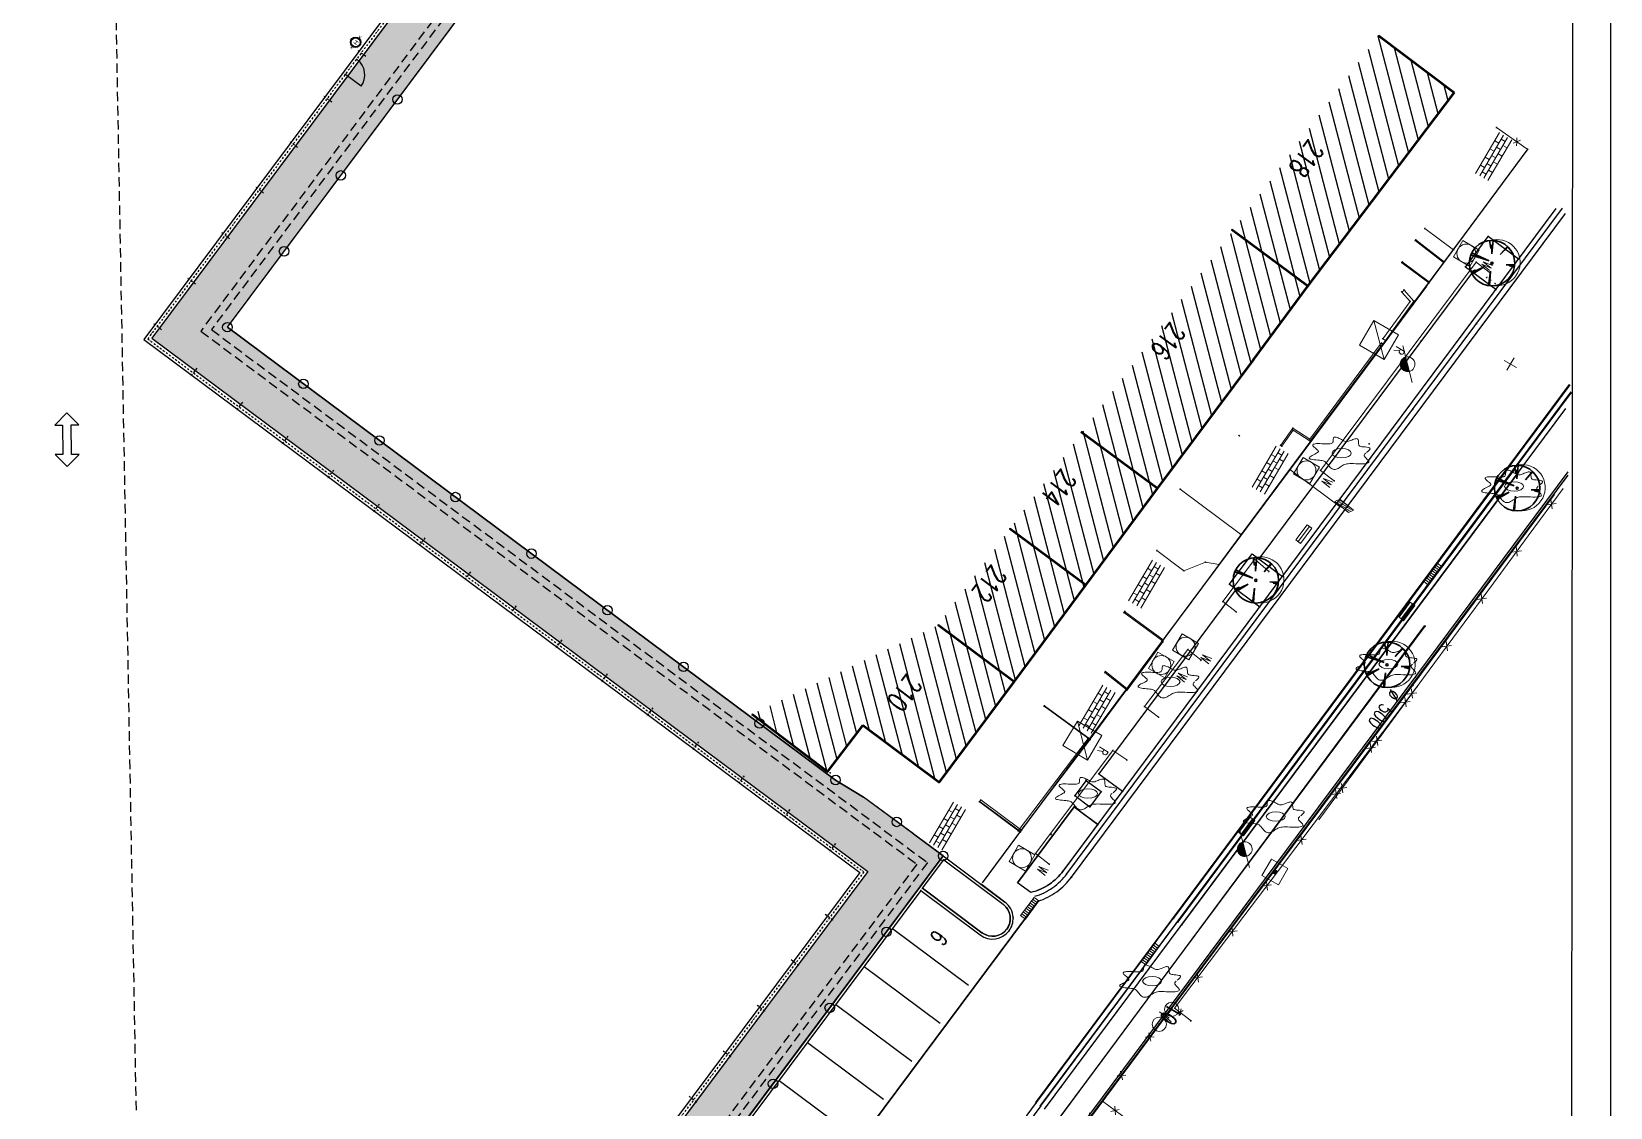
# Model space of a CAD drawing. Header units: millimetres. Extents: x 3476 to 38328, y 1439 to 26921.
# Drawn here: x 30000 to 38328, y 14143 to 19821 of the extents above; entities that cross this region are included whole.
import ezdxf

# ---------------------------------------------------------------- set-up
doc = ezdxf.new("R2010")
doc.units = ezdxf.units.MM
doc.header["$LTSCALE"] = 100
doc.header["$MEASUREMENT"] = 0
doc.linetypes.add('DASHDOT', pattern=[1, 0.5, -0.25, 0, -0.25])
doc.linetypes.add('DASHED', pattern=[0.75, 0.5, -0.25])
doc.layers.get('0').update_dxf_attribs({"linetype": 'CONTINUOUS'})
for name, color, linetype in [('--W-AFSLUITING', 5, 'CONTINUOUS'), ('--W-FIGUUR-25', 5, 'CONTINUOUS'), ('--W-GELUIDSCHERM', 7, 'CONTINUOUS'), ('--W-GELUIDSCHERM-AS', 7, 'DASHDOT'), ('--W-GELUIDSSCHERM-KOLOM', 7, 'DASHDOT'), ('--W-GROEN-Z', 1, 'CONTINUOUS'), ('--W-GROEN-ZA', 1, 'CONTINUOUS'), ('--W-HAAG-Z', 5, 'DASHED'), ('--W-HYDRANT', 4, 'CONTINUOUS'), ('--W-MARKERING', 1, 'DASHED'), ('--W-OT-SLOK', 7, 'CONTINUOUS'), ('--W-OT-WEG1', 7, 'CONTINUOUS'), ('--W-OT-WEG2', 7, 'CONTINUOUS'), ('--W-OT-WEG3', 7, 'CONTINUOUS'), ('--W-PARKEERVAK', 2, 'CONTINUOUS'), ('A-AFSLUITING', 9, 'CONTINUOUS'), ('BT-AFSL', 7, 'CONTINUOUS'), ('BT-BEPL', 7, 'CONTINUOUS'), ('BT-GEBO1', 7, 'CONTINUOUS'), ('BT-GEBO2', 7, 'CONTINUOUS'), ('BT-KAPA', 7, 'CONTINUOUS'), ('BT-TOME', 7, 'CONTINUOUS'), ('BT-TRAN', 7, 'CONTINUOUS'), ('BT-WEG1', 7, 'CONTINUOUS'), ('BT-WEG2', 7, 'CONTINUOUS'), ('G-PARKEERVAK-GEMEENTE', 1, 'CONTINUOUS')]:
    doc.layers.add(name, color=color, linetype=linetype)
doc.styles.add('ROMANS', font='romans', dxfattribs={"width": 0.7})
doc.styles.get("Standard").update_dxf_attribs({"font": 'romans.shx', "width": 0.7, "height": 62.5})

# ---------------------------------------------------------------- blocks, each defined once
blk = doc.blocks.new('INVISIBLE')
at = {"color": 0, "lineweight": 9}
for p, q in [((-0.0375, 0), (0.0375, 0)), ((0, -0.0375), (0, 0.0375))]:
    blk.add_line(p, q, dxfattribs=at)
at = {"flags": 1}
for tag, p in [('POINTNUMBER', (0, 0)), ('COMMENT', (0, -1.25))]:
    blk.add_attdef(tag, p, '', height=1, dxfattribs=at)
blk = doc.blocks.new('BEPLANTINGEN_LOOFBOOM')
at = {"color": 0, "lineweight": 20}
for p, q in [((-0.02, 1.62), (0.035, 1.68)), ((0.035, 1.68), (0.09, 1.72)), ((0.09, 1.72), (0.145, 1.74)), ((0.145, 1.74), (0.2, 1.74)), ((0.2, 1.74), (0.255, 1.72)), ((0.255, 1.72), (0.315, 1.68)), ((0.315, 1.68), (0.37, 1.62)), ((-1.255, 0.96), (-1.225, 1.015)), ((-1.255, 0.895), (-1.255, 0.96)), ((-1.245, 0.815), (-1.255, 0.895)), ((-1.225, 1.015), (-1.16, 1.055)), ((-1.16, 1.055), (-1.075, 1.075)), ((-1.075, 1.075), (-0.975, 1.085)), ((-0.975, 1.085), (-0.865, 1.09)), ((-0.865, 1.09), (-0.75, 1.09)), ((-0.65, 1.09), (-0.565, 1.095)), ((-0.565, 1.095), (-0.495, 1.105)), ((-0.495, 1.105), (-0.43, 1.13)), ((-0.43, 1.13), (-0.375, 1.16)), ((-0.375, 1.16), (-0.33, 1.2)), ((-0.33, 1.2), (-0.28, 1.255)), ((-0.28, 1.255), (-0.23, 1.32)), ((-0.23, 1.32), (-0.18, 1.395)), ((-0.18, 1.395), (-0.125, 1.475)), ((-0.125, 1.475), (-0.075, 1.55)), ((-0.075, 1.55), (-0.02, 1.62)), ((0.37, 1.62), (0.43, 1.535)), ((0.43, 1.535), (0.49, 1.435)), ((0.49, 1.435), (0.545, 1.33)), ((0.545, 1.33), (0.6, 1.22)), ((0.6, 1.22), (0.655, 1.11)), ((0.655, 1.11), (0.705, 1.015)), ((0.705, 1.015), (0.755, 0.935)), ((0.755, 0.935), (0.8, 0.87)), ((0.8, 0.87), (0.845, 0.82)), ((-1.73, -0.015), (-1.685, 0.025)), ((-1.685, 0.025), (-1.625, 0.07)), ((-1.625, 0.07), (-1.555, 0.115)), ((-1.555, 0.115), (-1.475, 0.165)), ((-1.475, 0.165), (-1.4, 0.215)), ((-1.4, 0.215), (-1.325, 0.26)), ((-1.325, 0.26), (-1.26, 0.305)), ((-1.26, 0.305), (-1.21, 0.345)), ((-1.215, 0.735), (-1.245, 0.815)), ((-1.19, 0.655), (-1.215, 0.735)), ((-1.21, 0.345), (-1.175, 0.385)), ((-1.16, 0.585), (-1.19, 0.655)), ((-1.175, 0.385), (-1.15, 0.425)), ((-1.145, 0.525), (-1.16, 0.585)), ((-1.15, 0.425), (-1.145, 0.47)), ((-1.145, 0.47), (-1.145, 0.525)), ((0.845, 0.82), (0.9, 0.78)), ((0.9, 0.78), (0.96, 0.75)), ((0.96, 0.75), (1.035, 0.73)), ((1.035, 0.73), (1.12, 0.715)), ((1.12, 0.715), (1.215, 0.705)), ((1.215, 0.705), (1.31, 0.69)), ((1.31, 0.69), (1.41, 0.68)), ((1.41, 0.68), (1.5, 0.665)), ((1.495, 0.075), (1.42, -0.015)), ((1.565, 0.165), (1.495, 0.075)), ((1.5, 0.665), (1.575, 0.645)), ((1.625, 0.255), (1.565, 0.165)), ((1.575, 0.645), (1.635, 0.615)), ((1.675, 0.34), (1.625, 0.255)), ((1.635, 0.615), (1.68, 0.58)), ((1.705, 0.415), (1.675, 0.34)), ((1.68, 0.58), (1.705, 0.535)), ((1.705, 0.535), (1.715, 0.48)), ((1.715, 0.48), (1.705, 0.415)), ((-1.765, -0.085), (-1.755, -0.055)), ((-1.755, -0.12), (-1.765, -0.085)), ((-1.755, -0.055), (-1.73, -0.015)), ((-1.73, -0.15), (-1.755, -0.12)), ((-1.69, -0.175), (-1.73, -0.15)), ((-1.635, -0.205), (-1.69, -0.175)), ((-1.57, -0.23), (-1.635, -0.205)), ((-1.495, -0.255), (-1.57, -0.23)), ((-1.425, -0.28), (-1.495, -0.255)), ((-1.355, -0.31), (-1.425, -0.28)), ((-1.295, -0.335), (-1.355, -0.31)), ((-1.25, -0.365), (-1.295, -0.335)), ((-1.295, -0.84), (-1.265, -0.75)), ((-1.265, -0.75), (-1.24, -0.665)), ((-1.22, -0.395), (-1.25, -0.365)), ((-1.24, -0.665), (-1.215, -0.59)), ((-1.205, -0.43), (-1.22, -0.395)), ((-1.215, -0.59), (-1.205, -0.525)), ((-1.2, -0.475), (-1.205, -0.43)), ((-1.205, -0.525), (-1.2, -0.475)), ((1.205, -0.365), (1.2, -0.42)), ((1.2, -0.42), (1.205, -0.48)), ((1.22, -0.31), (1.205, -0.365)), ((1.205, -0.48), (1.225, -0.55)), ((1.25, -0.25), (1.22, -0.31)), ((1.225, -0.55), (1.25, -0.625)), ((1.295, -0.185), (1.25, -0.25)), ((1.25, -0.625), (1.28, -0.71)), ((1.28, -0.71), (1.31, -0.8)), ((1.355, -0.105), (1.295, -0.185)), ((1.31, -0.8), (1.34, -0.89)), ((1.42, -0.015), (1.355, -0.105)), ((-1.35, -1.075), (-1.34, -1.005)), ((-1.35, -1.135), (-1.35, -1.075)), ((-1.34, -1.175), (-1.35, -1.135)), ((-1.34, -1.005), (-1.32, -0.925)), ((-1.315, -1.2), (-1.34, -1.175)), ((-1.32, -0.925), (-1.295, -0.84)), ((-1.285, -1.215), (-1.315, -1.2)), ((-1.24, -1.215), (-1.285, -1.215)), ((-1.185, -1.2), (-1.24, -1.215)), ((-1.125, -1.17), (-1.185, -1.2)), ((-1.055, -1.135), (-1.125, -1.17)), ((-0.985, -1.095), (-1.055, -1.135)), ((-0.915, -1.055), (-0.985, -1.095)), ((-0.845, -1.02), (-0.915, -1.055)), ((-0.78, -1), (-0.845, -1.02)), ((-0.72, -0.985), (-0.78, -1)), ((-0.67, -0.99), (-0.72, -0.985)), ((-0.625, -1.01), (-0.67, -0.99)), ((-0.58, -1.04), (-0.625, -1.01)), ((-0.54, -1.09), (-0.58, -1.04)), ((-0.5, -1.155), (-0.54, -1.09)), ((-0.455, -1.235), (-0.5, -1.155)), ((-0.41, -1.325), (-0.455, -1.235)), ((-0.365, -1.42), (-0.41, -1.325)), ((-0.315, -1.515), (-0.365, -1.42)), ((-0.27, -1.6), (-0.315, -1.515)), ((-0.22, -1.675), (-0.27, -1.6)), ((0.12, -1.65), (0.075, -1.71)), ((0.17, -1.575), (0.12, -1.65)), ((0.215, -1.495), (0.17, -1.575)), ((0.26, -1.41), (0.215, -1.495)), ((0.305, -1.335), (0.26, -1.41)), ((0.345, -1.265), (0.305, -1.335)), ((0.385, -1.21), (0.345, -1.265)), ((0.425, -1.175), (0.385, -1.21)), ((0.465, -1.15), (0.425, -1.175)), ((0.51, -1.135), (0.465, -1.15)), ((0.565, -1.135), (0.51, -1.135)), ((0.635, -1.145), (0.565, -1.135)), ((0.71, -1.16), (0.635, -1.145)), ((0.8, -1.18), (0.71, -1.16)), ((0.895, -1.2), (0.8, -1.18)), ((0.99, -1.225), (0.895, -1.2)), ((1.08, -1.24), (0.99, -1.225)), ((1.16, -1.245), (1.08, -1.24)), ((1.23, -1.245), (1.16, -1.245)), ((1.285, -1.23), (1.23, -1.245)), ((1.33, -1.205), (1.285, -1.23)), ((1.36, -1.165), (1.33, -1.205)), ((1.34, -0.89), (1.36, -0.975)), ((1.36, -0.975), (1.375, -1.05)), ((1.375, -1.115), (1.36, -1.165)), ((1.375, -1.05), (1.375, -1.115)), ((-0.17, -1.725), (-0.22, -1.675)), ((-0.12, -1.76), (-0.17, -1.725)), ((-0.075, -1.78), (-0.12, -1.76)), ((-0.025, -1.775), (-0.075, -1.78)), ((0.025, -1.75), (-0.025, -1.775)), ((0.075, -1.71), (0.025, -1.75))]:
    blk.add_line(p, q, dxfattribs=at)
blk.add_circle((0, 0), 0.5, dxfattribs=at)
at = {"flags": 1}
for tag, p in [('POINTNUMBER', (0, 0)), ('COMMENT', (0, -1.25))]:
    blk.add_attdef(tag, p, '', height=1, dxfattribs=at)
blk = doc.blocks.new('OT_BEPLANTING_BOOM-MATERIAAL')
at = {"color": 0, "lineweight": 30}
for p, q in [((-0.5, 1.14), (-0.88, 1.8)), ((-0.56, 1.44), (-0.79, 1.83)), ((-0.79, 1.83), (-0.5, 1.14)), ((-0.7, 1.88), (-0.56, 1.44)), ((-1.01, 0.25), (-1.95, 0.42)), ((-1.94, 0.49), (-1.01, 0.25)), ((0.67, 0.24), (1.83, 0.82)), ((1.86, 0.74), (0.67, 0.24)), ((-1.76, -0.92), (-0.69, -0.43)), ((-1.06, -0.75), (-1.59, -1.2)), ((-0.69, -0.43), (-1.37, -0.82)), ((-1.37, -0.82), (-1.06, -0.75)), ((0.11, -2), (-0.04, -0.32)), ((-0.04, -0.32), (0.3, -1.98)), ((1.66, -1.12), (0.64, -0.42)), ((0.64, -0.42), (1.72, -1.01)), ((1.61, -1.2), (1.25, -0.95)), ((1.25, -0.95), (1.66, -1.12))]:
    blk.add_line(p, q, dxfattribs=at)
at = {"color": 0, "lineweight": 9}
blk.add_line((-0.7, 1.88), (-0.38, 1.97), dxfattribs=at)
at = {"color": 0, "lineweight": 30}
for radius in [2, 0.0938]:
    blk.add_circle((0, 0), radius, dxfattribs=at)
at = {"color": 0, "lineweight": 9}
blk.add_arc((-0.26, 0.36), 2.03, 29.5347, 220.6244, dxfattribs=at)
at = {"flags": 1}
for tag, p in [('POINTNUMBER', (0, 0)), ('COMMENT', (0, -1.25))]:
    blk.add_attdef(tag, p, '', height=1, dxfattribs=at)
blk = doc.blocks.new('AFSLUITING_HOUTPRIKKEL')
at = {"color": 0, "lineweight": 5}
blk.add_line((0, 0), (3, 0), dxfattribs=at)
at = {"color": 0, "lineweight": 20}
for q in [(0.825, 0.175), (0.825, -0.175), (1.175, 0.175), (1.175, -0.175)]:
    blk.add_line((1, 0), q, dxfattribs=at)
blk = doc.blocks.new('STRMEUB_STRAATKAP_W')
at = {"color": 0, "lineweight": 20}
for p, q in [((-0.5, -0.5), (-0.5, 0.5)), ((-0.5, 0.5), (0.5, 0.5)), ((0.5, -0.5), (0.5, 0.5)), ((-0.5, -0.5), (0.5, -0.5))]:
    blk.add_line(p, q, dxfattribs=at)
blk.add_circle((0, 0), 0.5, dxfattribs=at)
at = {"color": 0, "insert": (0, 1.25), "char_height": 0.525, "width": 0.91553, "attachment_point": 5}
blk.add_mtext('\\Ftxt.shx|b0;W', dxfattribs=at)
at = {"flags": 1}
for tag, p in [('POINTNUMBER', (0, 0)), ('COMMENT', (0, -1.25))]:
    blk.add_attdef(tag, p, '', height=1, dxfattribs=at)
blk = doc.blocks.new('VERHARDING_KLINKERS')
at = {"color": 0, "lineweight": 20}
for p, q in [((-1.245, 0.375), (1.245, 0.375)), ((-1.245, 0.125), (1.245, 0.125)), ((-1, -0.125), (-1, 0.125)), ((-0.75, 0.125), (-0.75, 0.375)), ((-0.5, -0.125), (-0.5, 0.125)), ((-0.25, 0.125), (-0.25, 0.375)), ((0, -0.125), (0, 0.125)), ((0.25, 0.125), (0.25, 0.375)), ((0.5, -0.125), (0.5, 0.125)), ((0.75, 0.125), (0.75, 0.375)), ((1, -0.125), (1, 0.125)), ((-1.245, -0.125), (1.245, -0.125)), ((-1.245, -0.375), (1.245, -0.375)), ((-0.75, -0.125), (-0.75, -0.375)), ((-0.25, -0.125), (-0.25, -0.375)), ((0.25, -0.125), (0.25, -0.375)), ((0.75, -0.125), (0.75, -0.375))]:
    blk.add_line(p, q, dxfattribs=at)
at = {"flags": 1}
for tag, p in [('POINTNUMBER', (0, 0)), ('COMMENT', (0, -1.25))]:
    blk.add_attdef(tag, p, '', height=1, dxfattribs=at)
blk = doc.blocks.new('STRMEUB_KABINE_R')
at = {"color": 0, "lineweight": 20}
for p, q in [((-0.75, 0.755), (0.75, 0.755)), ((-0.75, 0.755), (-0.75, -0.75)), ((0.75, 0.755), (-0.75, -0.75)), ((0.75, 0.755), (0.75, -0.75)), ((-0.75, -0.75), (0.75, -0.75))]:
    blk.add_line(p, q, dxfattribs=at)
at = {"color": 0, "insert": (-0.228, 0.951), "char_height": 0.525, "width": 0.80566, "attachment_point": 7}
blk.add_mtext('\\Ftxt.shx|b0;R', dxfattribs=at)
at = {"flags": 1}
for tag, p in [('POINTNUMBER', (0, 0)), ('COMMENT', (0, -1.25))]:
    blk.add_attdef(tag, p, '', height=1, dxfattribs=at)
blk = doc.blocks.new('PALEN_VERLICHTING')
h = blk.add_hatch(color=0)
edge = h.paths.add_edge_path()
edge.add_line((-0.275, -0.275), (0.275, 0.275))
edge.add_arc((0, 0), 0.389, -135, 45, ccw=False)
at = {"color": 0, "lineweight": 20}
blk.add_line((-0.705, -0.705), (0.71, 0.705), dxfattribs=at)
for start, end in [(45, 225), (225, 45)]:
    blk.add_arc((0, 0), 0.389, start, end, dxfattribs=at)
at = {"flags": 1}
for tag, p in [('POINTNUMBER', (0, 0)), ('COMMENT', (0, -1.25))]:
    blk.add_attdef(tag, p, '', height=1, dxfattribs=at)
blk = doc.blocks.new('CROSS')
at = {"color": 0, "lineweight": 9}
for p, q in [((-0.375, 0), (0.375, 0)), ((0, -0.375), (0, 0.375))]:
    blk.add_line(p, q, dxfattribs=at)
at = {"flags": 1}
for tag, p in [('POINTNUMBER', (0, 0)), ('COMMENT', (0, -1.25))]:
    blk.add_attdef(tag, p, '', height=1, dxfattribs=at)
blk = doc.blocks.new('CIRCLE')
at = {"color": 0, "lineweight": 20}
blk.add_circle((0, 0), 0.375, dxfattribs=at)
at = {"flags": 1}
for tag, p in [('POINTNUMBER', (0, 0)), ('COMMENT', (0, -1.25))]:
    blk.add_attdef(tag, p, '', height=1, dxfattribs=at)
blk = doc.blocks.new('AFSLUITING_POORT')
at = {"color": 0, "lineweight": 5}
for p, q in [((0, 0), (1.7, 0)), ((1.7, 0), (1.7, 0.2)), ((1.7, 0), (1.7, -0.2)), ((2, 0), (2, 0.4)), ((2, 0), (2, -0.4)), ((2.3, 0), (2.3, 0.2)), ((2.3, 0), (4, 0)), ((2.3, 0), (2.3, -0.2))]:
    blk.add_line(p, q, dxfattribs=at)
blk = doc.blocks.new('OT_WEG_STRAATKOLK')
at = {"color": 0, "lineweight": 20}
for p, q in [((-1, 0.24), (1, 0.24)), ((-1, 0.24), (-1, -0.22)), ((-0.8, 0.24), (-0.8, -0.22)), ((-0.6, 0.24), (-0.6, -0.22)), ((-0.4, 0.24), (-0.4, -0.22)), ((-0.2, 0.24), (-0.2, -0.22)), ((0, 0.24), (0, -0.22)), ((0.2, 0.24), (0.2, -0.22)), ((0.4, 0.24), (0.4, -0.22)), ((0.6, 0.24), (0.6, -0.22)), ((0.8, 0.24), (0.8, -0.22)), ((1, 0.24), (1, -0.22)), ((-1, -0.22), (1, -0.22))]:
    blk.add_line(p, q, dxfattribs=at)
at = {"flags": 1}
for tag, p in [('POINTNUMBER', (0, 0)), ('COMMENT', (0, -1.25))]:
    blk.add_attdef(tag, p, '', height=1, dxfattribs=at)
blk = doc.blocks.new('WEGEN_STRAATKOLK')
at = {"color": 0, "lineweight": 20}
for p, q in [((-0.5, 0.15), (0.5, 0.15)), ((-0.5, -0.15), (-0.5, 0.15)), ((-0.5, 0), (0.5, 0)), ((0.5, -0.15), (0.5, 0.15)), ((-0.5, -0.15), (0.5, -0.15))]:
    blk.add_line(p, q, dxfattribs=at)
at = {"flags": 1}
for tag, p in [('POINTNUMBER', (0, 0)), ('COMMENT', (0, -1.25))]:
    blk.add_attdef(tag, p, '', height=1, dxfattribs=at)
blk = doc.blocks.new('MERKPALEN_PRIVAAT')
h = blk.add_hatch(color=0)
edge = h.paths.add_edge_path()
edge.add_arc((0, 0), 0.11, 0, 180)
edge.add_arc((0, 0), 0.11, 180, 360)
at = {"color": 0, "lineweight": 20}
for p, q in [((-0.5, 0.5), (0.5, 0.5)), ((-0.5, -0.5), (-0.5, 0.5)), ((0.5, -0.5), (0.5, 0.5)), ((-0.5, -0.5), (0.5, -0.5))]:
    blk.add_line(p, q, dxfattribs=at)
blk.add_circle((0, 0), 0.11, dxfattribs=at)
at = {"flags": 1}
for tag, p in [('POINTNUMBER', (0, 0)), ('COMMENT', (0, -1.25))]:
    blk.add_attdef(tag, p, '', height=1, dxfattribs=at)

msp = doc.modelspace()

# ---------------------------------------------------------------- hatches: boundary and pattern name
at = {"layer": '--W-GROEN-ZA'}
h = msp.add_hatch(dxfattribs=at)
h.set_pattern_fill('GRASS', color=256, scale=100, style=0)
h.set_pattern_definition([(90, (-82915.385, 48275.82), (-70.71068, 70.71068), [18.75, -122.67136]), (45, (-82915.39, 48275.82), (-70.71068, 70.71068), [18.75, -81.25]), (135, (-82915.39, 48275.82), (-70.71068, -70.71068), [18.75, -81.25])])
h.paths.add_polyline_path([(31032.97, 18260.32), (32528.81, 20264.22), (28847.09, 22676.94), (28847.09, 22315.34), (32119.22, 20191.96), (30633.92, 18202.17), (34410.97, 15389.18), (32485.23, 12809.33), (32488.86, 12772.75), (32819.38, 12805.62), (34808.5, 15470.37), (34388.54, 15780.18), (34240.99, 15871.13)])
at = {"layer": 'BT-GEBO2'}
h = msp.add_hatch(dxfattribs=at)
h.set_pattern_fill('_VERTICAAL', color=256, scale=100, angle=-120.3716, style=0, pattern_type=0)
h.set_pattern_definition([(284.6284, (20030.515, 51681.626), (65.5377, 17.10599), [])])
h.paths.add_polyline_path([(33800.96, 16216.89), (34198.33, 15913.42), (34385.13, 16158.01), (34786.92, 15858.12), (35182.86, 16388.59), (35561.67, 16898.54), (35939.62, 17410.29), (36446.97, 18089.81), (36732.98, 18477.12), (37503.97, 19496.54), (37105.18, 19798.15), (34782.17, 16687.66)])

# ---------------------------------------------------------------- linework, layer by layer
at = {"layer": '--W-AFSLUITING'}
for p, q in [((34240.99, 15871.13), (34388.54, 15780.18)), ((34651.85, 15586.5), (34388.54, 15780.18)), ((34651.85, 15586.5), (34808.5, 15470.37)), ((34808.5, 15470.37), (32819.38, 12805.62))]:
    msp.add_line(p, q, dxfattribs=at)
for centre in [(34563.91, 15649.82), (34808.5, 15470.37), (34509.41, 15069.69), (34210.32, 14669.01), (33911.23, 14268.33)]:
    msp.add_circle(centre, 25, dxfattribs=at)
at = {"layer": '--W-FIGUUR-25'}
msp.add_lwpolyline([(30210.74, 17588.87), (30209.33, 17744.83), (30249.87, 17745.2), (30185.84, 17808.08), (30122.96, 17744.05), (30163.5, 17744.42), (30164.91, 17588.46), (30124.37, 17588.09), (30188.4, 17525.21), (30251.28, 17589.24)], close=True, dxfattribs=at)
at = {"layer": '--W-GELUIDSCHERM'}
for p, q in [((32076.01, 20184.23), (30591.91, 18196.05)), ((32119.22, 20191.96), (30633.92, 18202.17)), ((31711.64, 19677.18), (31718.05, 19672.39)), ((31651.82, 19597.04), (31658.23, 19592.26)), ((31738.37, 19532.44), (31658.23, 19592.26)), ((30591.91, 18196.05), (34368.96, 15383.06)), ((30633.92, 18202.17), (34410.97, 15389.18)), ((34368.96, 15383.06), (32461.18, 12827.27)), ((34410.97, 15389.18), (32485.23, 12809.33))]:
    msp.add_line(p, q, dxfattribs=at)
msp.add_arc((31658.23, 19592.26), 100, 323.260023, 53.260023, dxfattribs=at)
at = {"layer": '--W-GELUIDSCHERM-AS', "ltscale": 0.2}
for p, q in [((32097.61, 20188.09), (30612.91, 18199.11)), ((30612.91, 18199.11), (34389.97, 15386.12)), ((34389.97, 15386.12), (32473.21, 12818.3))]:
    msp.add_line(p, q, dxfattribs=at)
at = {"layer": '--W-GELUIDSSCHERM-KOLOM', "ltscale": 0.2}
for p, q in [((31762.74, 19689.33), (31714.66, 19725.22)), ((31583.29, 19448.92), (31535.21, 19484.81)), ((31403.83, 19208.52), (31355.75, 19244.41)), ((31224.38, 18968.11), (31176.3, 19004)), ((31044.92, 18727.7), (30996.84, 18763.59)), ((30865.47, 18487.29), (30817.39, 18523.18)), ((30686.01, 18246.89), (30637.93, 18282.78)), ((30871.6, 18044.2), (30835.76, 17996.08)), ((31112.2, 17865.01), (31076.37, 17816.89)), ((31352.81, 17685.81), (31316.97, 17637.69)), ((31593.41, 17506.62), (31557.57, 17458.5)), ((31834.02, 17327.43), (31798.18, 17279.31)), ((32074.62, 17148.24), (32038.78, 17100.12)), ((32315.22, 16969.05), (32279.39, 16920.93)), ((32555.83, 16789.86), (32519.99, 16741.74)), ((32796.43, 16610.66), (32760.59, 16562.54)), ((33037.04, 16431.47), (33001.2, 16383.35)), ((33277.64, 16252.28), (33241.8, 16204.16)), ((33518.25, 16073.09), (33482.41, 16024.97)), ((33758.85, 15893.9), (33723.01, 15845.78)), ((33999.45, 15714.71), (33963.62, 15666.59)), ((34240.06, 15535.52), (34204.22, 15487.39)), ((34186.47, 15163.66), (34234.55, 15127.77)), ((34007.02, 14923.25), (34055.1, 14887.36)), ((33827.56, 14682.84), (33875.64, 14646.95)), ((33648.11, 14442.43), (33696.19, 14406.54)), ((33468.66, 14202.03), (33516.74, 14166.13))]:
    msp.add_line(p, q, dxfattribs=at)
at = {"layer": '--W-GROEN-Z'}
msp.add_lwpolyline([(32485.23, 12809.33), (32488.86, 12772.75), (32819.38, 12805.62), (34808.5, 15470.37), (34388.54, 15780.18), (34240.99, 15871.13), (31032.97, 18260.32), (32528.81, 20264.22), (27202.63, 23754.59), (26940.27, 23887.33), (24070.57, 25754.87), (17410.47, 25631.78), (17311.13, 25079.78), (17601.69, 25085.22), (17649.55, 25351.15), (23988.39, 25468.3), (32119.22, 20191.96), (30633.92, 18202.17), (34410.97, 15389.18)], close=True, dxfattribs=at)
at = {"layer": '--W-HAAG-Z'}
for p, q in [((32385.64, 20239.6), (30892.95, 18239.92)), ((32443.25, 20249.91), (30948.96, 18248.08)), ((30892.95, 18239.92), (34670, 15426.94)), ((30948.96, 18248.08), (34726.01, 15435.1)), ((34670, 15426.94), (32819.47, 12947.84)), ((34726.01, 15435.1), (32851.53, 12923.91))]:
    msp.add_line(p, q, dxfattribs=at)
at = {"layer": '--W-HYDRANT'}
for points, const_width in [([(31686.97, 19726.2), (31691.02, 19731.45), (31683.6, 19737.18), (31679.55, 19731.93)], 1.46), ([(31693.22, 19742.08), (31687.7, 19734.78)], 4.68), ([(31698.4, 19763.06), (31715.1, 19750.19)], 2.92), ([(31706.92, 19756.97), (31716.76, 19769.75)], 2.92), ([(31708.11, 19775.66), (31724.81, 19762.8)], 2.92), ([(31726.67, 19785.52), (31732.32, 19792.71)], 4.68), ([(31740.43, 19795.62), (31736.38, 19790.35), (31728.95, 19796.06), (31732.99, 19801.33)], 1.46)]:
    msp.add_lwpolyline(points, dxfattribs=dict(at, const_width=const_width))
for radius in [27.41, 25.68, 23.79]:
    msp.add_circle((31709.62, 19764.05), radius, dxfattribs=at)
at = {"layer": '--W-MARKERING'}
msp.add_line((30552.94, 14128.87), (30423.85, 21165.24), dxfattribs=at)
at = {"layer": '--W-OT-WEG1', "linetype": 'Continuous', "lineweight": 25}
for p, q in [((37357.29, 18476.44), (37895.19, 19201.48)), ((37285.12, 17826.73), (38074.95, 18888.02)), ((37563.94, 18578.24), (37683.34, 18738.69)), ((37843.79, 18619.28), (37683.34, 18738.69)), ((37724.38, 18458.84), (37563.94, 18578.24)), ((37600.31, 18551.18), (36473.83, 17038.09)), ((37357.29, 18476.44), (35196.26, 15572.66)), ((35297.13, 14168.72), (38116.61, 17955.78)), ((35321.01, 14150.76), (38123.77, 17915.16)), ((35343.01, 14134.56), (38092.58, 17831.29)), ((34914.43, 13209.11), (38106.05, 17497.71)), ((34922.57, 13203.3), (38104.86, 17479.36)), ((36318.33, 16904.51), (36437.73, 17064.95)), ((36437.73, 17064.95), (36598.17, 16945.55)), ((36354.43, 16877.64), (36086.58, 16517.73)), ((36318.33, 16904.51), (36478.77, 16785.1)), ((36086.58, 16517.73), (35629.85, 15904.03)), ((35562.37, 15869.41), (35502.67, 15789.18)), ((35562.37, 15869.41), (35642.59, 15809.7)), ((35629.85, 15904.03), (35754.2, 15811.49)), ((35502.67, 15789.18), (35582.89, 15729.48)), ((35642.59, 15809.7), (35582.89, 15729.48)), ((35499.94, 15728.89), (35624.01, 15636.55)), ((35196.26, 15572.66), (35014.17, 15328.56))]:
    msp.add_line(p, q, dxfattribs=at)
at = {"layer": '--W-OT-WEG1', "lineweight": 25}
for p, q in [((35440.94, 15390.57), (38042.43, 18886.19)), ((35485.06, 15357.73), (38092.17, 18860.91)), ((35461, 15375.64), (37285.12, 17826.73)), ((35499.94, 15728.89), (35200.98, 15328.11))]:
    msp.add_line(p, q, dxfattribs=at)
at = {"layer": '--W-OT-WEG1', "linetype": 'Continuous'}
for p, q in [((35299.18, 14169.34), (38112.44, 17957.64)), ((35323.08, 14151.41), (38121.95, 17920.13)), ((34687.66, 15308.49), (34808.5, 15470.37)), ((34699.68, 15299.52), (34811.54, 15449.38)), ((34808.5, 15470.37), (35134.25, 15227.21)), ((34811.54, 15449.38), (35125.28, 15215.19)), ((34687.66, 15308.49), (33332.79, 13493.41)), ((34690.71, 15287.5), (33344.81, 13484.44)), ((34690.71, 15287.5), (35004.44, 15053.31)), ((34699.68, 15299.52), (35013.42, 15065.33)), ((35299.18, 14169.34), (34300.45, 12824.46)), ((35323.17, 14151.53), (34324.43, 12806.65))]:
    msp.add_line(p, q, dxfattribs=at)
at = {"layer": '--W-OT-WEG1'}
msp.add_line((35310.45, 15231.72), (33704.63, 13080.45), dxfattribs=at)
for points in [[(35292.18, 15257.4, -84.55), (35304.7, 15261.45, -84.65), (35317.05, 15266, -84.75), (35329.21, 15271.04, -84.85), (35341.16, 15276.56, -84.95), (35352.88, 15282.56, -85.05), (35364.35, 15289.01, -85.15), (35375.56, 15295.92, -85.25), (35386.47, 15303.28, -85.36), (35397.09, 15311.06, -85.46), (35407.39, 15319.26, -85.56), (35417.35, 15327.87, -85.66), (35426.96, 15336.86, -85.76), (35436.2, 15346.24, -85.86), (35445.06, 15355.97, -85.96), (35453.53, 15366.05, -86.06), (35461.58, 15376.46, -86.16), (35461.58, 15376.46, -86.16)], [(35301.71, 15286.92, -84.6), (35313.48, 15291.51, -84.71), (35325.06, 15296.59, -84.82), (35336.42, 15302.14, -84.93), (35347.53, 15308.16, -85.04), (35358.39, 15314.64, -85.15), (35368.97, 15321.56, -85.27), (35379.25, 15328.91, -85.38), (35389.22, 15336.69, -85.49), (35398.85, 15344.87, -85.6), (35408.14, 15353.44, -85.72), (35417.07, 15362.4, -85.83), (35425.61, 15371.71, -85.94), (35433.76, 15381.37, -86.05), (35441.51, 15391.36, -86.16), (35441.51, 15391.36, -86.16)], [(35310.45, 15231.72, -84.48), (35323.39, 15236.3, -84.58), (35336.15, 15241.37, -84.68), (35348.71, 15246.93, -84.79), (35361.05, 15252.96, -84.89), (35373.14, 15259.46, -85), (35384.98, 15266.42, -85.1), (35396.55, 15273.82, -85.21), (35407.83, 15281.66, -85.32), (35418.79, 15289.92, -85.42), (35429.44, 15298.6, -85.53), (35439.74, 15307.68, -85.64), (35449.69, 15317.14, -85.74), (35459.27, 15326.98, -85.85), (35468.47, 15337.17, -85.95), (35477.28, 15347.71, -86.06), (35485.67, 15358.58, -86.16), (35485.67, 15358.58, -86.16)]]:
    msp.add_polyline3d(points, dxfattribs=at)
at = {"layer": '--W-OT-WEG1', "linetype": 'Continuous'}
for radius, start, end in [(93.5, 233.260388, 53.260388), (108.5, 233.260388, 323.260388), (108.5, 323.260388, 2.943728)]:
    msp.add_arc((35069.35, 15140.26), radius, start, end, dxfattribs=at)
at = {"layer": '--W-OT-WEG2', "linetype": 'Continuous', "lineweight": 9}
for p, q in [((36758.3, 17420.33), (36637.96, 17509.88)), ((36902.7, 17312.86), (36758.3, 17420.33))]:
    msp.add_line(p, q, dxfattribs=at)
at = {"layer": '--W-OT-WEG3', "linetype": 'Continuous'}
for p, q in [((38112.44, 17957.64), (35299.18, 14169.34)), ((34844.41, 13309.73), (37349.57, 16685.92)), ((35134.25, 15227.21), (35008.85, 15320.82)), ((35143.38, 15219.58), (35134.25, 15227.21)), ((35151.63, 15210.99), (35143.38, 15219.58)), ((35158.88, 15201.55), (35151.63, 15210.99)), ((35165.06, 15191.37), (35158.88, 15201.55)), ((35170.08, 15180.58), (35165.06, 15191.37)), ((35173.89, 15169.3), (35170.08, 15180.58)), ((35176.44, 15157.67), (35173.89, 15169.3)), ((35177.7, 15145.83), (35176.44, 15157.67)), ((35299.18, 14169.34), (34300.45, 12824.46))]:
    msp.add_line(p, q, dxfattribs=at)
at = {"layer": '--W-OT-WEG3'}
for p, q in [((35449.69, 15317.14), (35459.27, 15326.98)), ((35336.15, 15241.37), (35348.71, 15246.93)), ((35348.71, 15246.93), (35361.05, 15252.96)), ((35361.05, 15252.96), (35373.14, 15259.46)), ((35373.14, 15259.46), (35384.98, 15266.42)), ((35384.98, 15266.42), (35396.55, 15273.82)), ((35396.55, 15273.82), (35407.83, 15281.66)), ((35407.83, 15281.66), (35418.79, 15289.92)), ((35418.79, 15289.92), (35429.44, 15298.6)), ((35429.44, 15298.6), (35439.74, 15307.68)), ((35439.74, 15307.68), (35449.69, 15317.14)), ((33704.63, 13080.45), (35310.45, 15231.72))]:
    msp.add_line(p, q, dxfattribs=at)
at = {"layer": '--W-OT-WEG3', "linetype": 'Continuous'}
msp.add_lwpolyline([(34811.54, 15449.38), (35125.28, 15215.19, -1), (35013.42, 15065.33), (34699.68, 15299.52), (34811.54, 15449.38)], format="xyb", close=True, dxfattribs=at)
at = {"layer": '--W-OT-WEG3'}
msp.add_polyline3d([(35500.1, 15729.75, 0), (35624.28, 15637.57, -87.96), (35441.51, 15391.36, -86.16), (35433.76, 15381.37, -86.05), (35425.61, 15371.71, -85.94), (35417.07, 15362.4, -85.83), (35408.14, 15353.44, -85.72), (35398.85, 15344.87, -85.6), (35389.22, 15336.69, -85.49), (35379.25, 15328.91, -85.38), (35368.97, 15321.56, -85.27), (35358.39, 15314.64, -85.15), (35347.53, 15308.16, -85.04), (35336.42, 15302.14, -84.93), (35325.06, 15296.59, -84.82), (35313.48, 15291.51, -84.71), (35301.71, 15286.92, -84.6), (35291.46, 15283.37, -84.51), (35281.1, 15280.19, -84.41), (35270.63, 15277.39, -84.32), (35201.62, 15328.62, -86.05), (35500.1, 15729.75, -70.07)], dxfattribs=at)
for p, q in [((38328.29, 26921.42), (38328.29, 1439.25)), ((38136.11, 26741), (38108.63, 1671.75))]:
    msp.add_line(p, q)
at = {"layer": 'A-AFSLUITING'}
for q in [(32528.81, 20264.22), (34240.99, 15871.13)]:
    msp.add_line((31032.97, 18260.32), q, dxfattribs=at)
for centre in [(31930.25, 19462.36), (31631.16, 19061.68), (31332.06, 18661), (31033.02, 18260.27), (31434.04, 17961.63), (31835.05, 17662.98), (32236.07, 17364.34), (32637.08, 17065.7), (33038.1, 16767.06), (33439.11, 16468.41), (33840.13, 16169.77), (34241.14, 15871.13)]:
    msp.add_circle(centre, 25, dxfattribs=at)
at = {"layer": 'BT-GEBO1', "linetype": 'Continuous', "lineweight": 50}
for p, q in [((37503.97, 19496.54), (37105.18, 19798.15)), ((36732.98, 18477.12), (37503.97, 19496.54)), ((36732.98, 18477.12), (36330.76, 18774.14)), ((36444.15, 18085.98), (36732.98, 18477.12)), ((35939.62, 17410.29), (36446.97, 18089.81)), ((35939.62, 17410.29), (35537.42, 17707.34)), ((35561.67, 16898.54), (35939.62, 17410.29)), ((35561.67, 16898.54), (35160.29, 17196.69)), ((35182.86, 16388.59), (35561.67, 16898.54)), ((35182.86, 16388.59), (34782.17, 16687.66)), ((34786.92, 15858.12), (35182.86, 16388.59)), ((34198.33, 15913.42), (33800.96, 16216.89)), ((34198.33, 15913.42), (34385.13, 16158.01)), ((34786.92, 15858.12), (34385.13, 16158.01))]:
    msp.add_line(p, q, dxfattribs=at)
at = {"layer": 'BT-WEG1', "lineweight": 9}
for p, q in [((36380.67, 17167.44), (37895.19, 19201.48)), ((37500.73, 18668.28), (37349.8, 18781.74)), ((37448.4, 18602.41), (37298.97, 18718.2)), ((37451.47, 18606.36), (37302.04, 18722.16)), ((36799.05, 17505.12), (37620.07, 18603.55)), ((37370.3, 18494.61), (37227.52, 18600.93)), ((37373.28, 18498.62), (37230.5, 18604.94)), ((37620.07, 18603.55), (37696.37, 18545.85)), ((37271.37, 18396.86), (37227.95, 18446.24)), ((37291.84, 18397.81), (37239.96, 18456.81)), ((37128.3, 18199.91), (37271.37, 18396.86)), ((37141.24, 18190.5), (37291.84, 18397.81)), ((36742.37, 17670.23), (37119.81, 18176.45)), ((36744.33, 17659.48), (37126.22, 18171.67)), ((36589.03, 17637.49), (36653.05, 17727.33)), ((36595.55, 17632.85), (36655.15, 17716.49)), ((36653.05, 17727.33), (36742.37, 17670.23)), ((36655.15, 17716.49), (36744.33, 17659.48)), ((36024.17, 15140.53), (37800.21, 17528.93)), ((36048.24, 15122.62), (37824.3, 17511.05)), ((36068.3, 15107.69), (37844.37, 17496.15)), ((36870.77, 17450.28), (36799.05, 17505.12)), ((36376.91, 17168.49), (36059.13, 17405.89)), ((38033.22, 17377.61), (37285.54, 16370.78)), ((35584.41, 16087.08), (36380.67, 17167.44)), ((36078.03, 16975.6), (35936.24, 17082.01)), ((36192.13, 17020.31), (36078.03, 16975.6)), ((36262.98, 17008.05), (36192.13, 17020.31)), ((36284.13, 16812.89), (36453, 17036.41)), ((36453, 17036.41), (36526.88, 16972.01)), ((35964.98, 16605.28), (35762.4, 16755.11)), ((35968.55, 16610.11), (35765.97, 16759.93)), ((36354.53, 16757.96), (36284.13, 16812.89)), ((37350.58, 16682.8), (34841.31, 13309.66)), ((35963.21, 16603.8), (35777.26, 16353.17)), ((35968.03, 16600.23), (35778.37, 16344.6)), ((35871.15, 16258.86), (36099.97, 16559.84)), ((36099.97, 16559.84), (36168.7, 16503.17)), ((35778.37, 16344.6), (35661.02, 16438.32)), ((35777.26, 16353.17), (35664.76, 16443.01)), ((37285.54, 16370.78), (36017.02, 14669.55)), ((35582.53, 16084.15), (35340.77, 16260.09)), ((35584.3, 16086.57), (35342.54, 16262.52)), ((35944.43, 16202.68), (35871.15, 16258.86)), ((35204.9, 15603.08), (35573.71, 16089.37)), ((35212.87, 15597.04), (35581.68, 16083.33)), ((35295.85, 15483.64), (35703.23, 16027.29)), ((35703.23, 16027.29), (35777.34, 15976.88)), ((35000.24, 15755.4), (35214.28, 15596.52)), ((35002.03, 15757.81), (35216.06, 15598.92)), ((35007.99, 15765.84), (35222.02, 15606.95)), ((35367.63, 15426.93), (35295.85, 15483.64)), ((36017.02, 14669.55), (34244.84, 12285.3))]:
    msp.add_line(p, q, dxfattribs=at)
at = {"layer": 'BT-WEG1', "linetype": 'Continuous', "lineweight": 5}
for p, q in [((37302.04, 18722.16), (37298.97, 18718.2)), ((37230.5, 18604.94), (37227.52, 18600.93)), ((37451.47, 18606.36), (37448.4, 18602.41)), ((37373.28, 18498.62), (37370.3, 18494.61)), ((37239.96, 18456.81), (37227.95, 18446.24)), ((37126.22, 18171.67), (37119.81, 18176.45)), ((37141.24, 18190.5), (37128.3, 18199.91)), ((36595.55, 17632.85), (36589.03, 17637.49)), ((35765.97, 16759.93), (35762.4, 16755.11)), ((35963.21, 16603.8), (35968.03, 16600.23)), ((35968.55, 16610.11), (35964.98, 16605.28)), ((35664.76, 16443.01), (35661.02, 16438.32)), ((35342.54, 16262.52), (35340.77, 16260.09)), ((35581.68, 16083.33), (35573.71, 16089.37)), ((35584.3, 16086.57), (35582.53, 16084.15)), ((35000.24, 15755.4), (35002.03, 15757.81)), ((35002.03, 15757.81), (35007.99, 15765.84)), ((35212.87, 15597.04), (35204.9, 15603.08)), ((35214.28, 15596.52), (35216.06, 15598.92)), ((35216.06, 15598.92), (35222.02, 15606.95))]:
    msp.add_line(p, q, dxfattribs=at)
at = {"layer": 'G-PARKEERVAK-GEMEENTE'}
for p, q in [((34541.17, 15087.16), (34941.85, 14788.07)), ((34391.62, 14886.82), (34792.3, 14587.73)), ((34242.08, 14686.48), (34642.76, 14387.39)), ((34092.53, 14486.14), (34493.21, 14187.05)), ((33942.99, 14285.8), (34343.67, 13986.71))]:
    msp.add_line(p, q, dxfattribs=at)

# ---------------------------------------------------------------- block references
at = {"layer": '--W-OT-SLOK', "lineweight": 9, "extrusion": (0, 0.802551, -0.596584), "xscale": 60.00000238493612, "yscale": 69.99999880790722, "zscale": 100.0000000000001, "rotation": 53.37436870132033}
msp.add_blockref('OT_WEG_STRAATKOLK', (-36923.16, 10331.46, 13898.33), dxfattribs=at)
at = {"layer": '--W-OT-SLOK', "lineweight": 9, "xscale": 60.00000238493558, "yscale": 69.9999988079071, "zscale": 100, "rotation": 233.3743687013199}
for p in [(37391.48, 16957.63), (35899.37, 14953.78)]:
    msp.add_blockref('OT_WEG_STRAATKOLK', p, dxfattribs=at)
at = {"layer": '--W-OT-SLOK', "xscale": 60.00000238417585, "yscale": 69.9999988079071, "zscale": 100, "rotation": 233.443968701562}
msp.add_blockref('OT_WEG_STRAATKOLK', (35264.5, 15194.62), dxfattribs=at)
at = {"layer": '--W-OT-WEG1', "lineweight": 9, "zscale": 100, "rotation": 239.6284}
for name, p, xscale, yscale in [('OT_BEPLANTING_BOOM-MATERIAAL', (37703.86, 18598.76, -1513.43), 60.00000238418579, 60.00000238418579), ('INVISIBLE', (37683.34, 18738.69, -109.75), 100, 100), ('INVISIBLE', (37563.94, 18578.24, -108.58), 100, 100), ('INVISIBLE', (37703.86, 18598.76, -109.31), 100, 100), ('INVISIBLE', (37600.31, 18551.18, -9.16), 100, 100), ('INVISIBLE', (37357.29, 18476.44, -0.39), 100, 100), ('INVISIBLE', (37357.29, 18476.44, -113.73), 100, 100), ('INVISIBLE', (37724.38, 18458.84, -108.86), 100, 100), ('INVISIBLE', (37622.02, 18279.42, -113.73), 100, 100), ('INVISIBLE', (37329.8, 18188.82, -59.44), 100, 100), ('INVISIBLE', (37285.12, 17826.73, -109.43), 100, 100), ('INVISIBLE', (37056.09, 17644.6, -112.38), 100, 100), ('OT_BEPLANTING_BOOM-MATERIAAL', (37836.02, 17411.3, -1513.43), 60.00000238418579, 60.00000238418579), ('OT_BEPLANTING_BOOM-MATERIAAL', (36458.25, 16925.03, -1513.43), 60.00000238418579, 60.00000238418579), ('INVISIBLE', (36473.83, 17038.09, -56.11), 100, 100), ('INVISIBLE', (36318.33, 16904.51, -94.6), 100, 100), ('INVISIBLE', (36598.17, 16945.55, -97.86), 100, 100), ('INVISIBLE', (36354.43, 16877.64, -99.79), 100, 100), ('INVISIBLE', (36478.77, 16785.1, -96.65), 100, 100), ('OT_BEPLANTING_BOOM-MATERIAAL', (37150.07, 16479.01, -1513.43), 60.00000238418579, 60.00000238418579), ('INVISIBLE', (36086.58, 16517.73, -93.96), 100, 100), ('INVISIBLE', (36086.58, 16517.73, -54.46), 100, 100), ('INVISIBLE', (36210.92, 16425.19, -93.72), 100, 100), ('INVISIBLE', (36052.71, 16212.6, -92.17), 100, 100), ('INVISIBLE', (35629.85, 15904.03, -52.68), 100, 100), ('INVISIBLE', (35562.37, 15869.41, -95.28), 100, 100), ('INVISIBLE', (35502.67, 15789.18, -95.28), 100, 100), ('INVISIBLE', (35642.59, 15809.7, -95.28), 100, 100), ('INVISIBLE', (35754.2, 15811.49, -89.23), 100, 100), ('INVISIBLE', (35499.94, 15728.89, -70.07), 100, 100), ('INVISIBLE', (35582.89, 15729.48, -95.28), 100, 100), ('INVISIBLE', (36516.19, 15713.15, -104.98), 100, 100), ('INVISIBLE', (35196.26, 15572.66, -86.16), 100, 100), ('INVISIBLE', (35378.64, 15583.23, -102.92), 100, 100), ('INVISIBLE', (35624.01, 15636.55, -87.96), 100, 100), ('INVISIBLE', (35511.01, 15484.72, -98.61), 100, 100), ('INVISIBLE', (35440.94, 15390.57, -86.16), 100, 100), ('INVISIBLE', (35461, 15375.64, -86.16), 100, 100), ('INVISIBLE', (35485.06, 15357.73, -86.16), 100, 100)]:
    msp.add_blockref(name, p, dxfattribs=dict(at, xscale=xscale, yscale=yscale))
at = {"layer": '--W-OT-WEG1', "xscale": 100, "yscale": 100, "zscale": 100, "rotation": 239.698}
for p in [(34808.5, 15470.37, -82.1), (34811.54, 15449.38, -82.1), (34687.66, 15308.49, -82.1), (34690.71, 15287.5, -82.1), (34699.68, 15299.52, -82.1), (35125.28, 15215.19, -82.1), (35134.25, 15227.21, -82.1), (35310.45, 15231.72, -84.48), (35156.29, 15075.36, -82.1), (35177.7, 15145.83, -82.1), (35004.44, 15053.31, -82.1), (35013.42, 15065.33, -82.1), (35299.18, 14169.34, -93.97), (35323.08, 14151.41, -94.83), (35323.17, 14151.53, -94.78)]:
    msp.add_blockref('INVISIBLE', p, dxfattribs=at)
at = {"layer": '--W-OT-WEG2', "lineweight": 9, "extrusion": (0, 0.862764, -0.505606), "xscale": 99.99999999999969, "yscale": 100.0000000000005, "zscale": 99.99999999999889, "rotation": 59.62839999999989}
for p in [(-36637.96, 8853.1, 15106.9), (-36758.3, 8807.82, 15029.64), (-36902.7, 8753.49, 14936.92), (-37400.04, 8566.34, 14617.57), (-37420.12, 8558.78, 14604.68), (-37596.61, 8492.38, 14491.36), (-35429.58, 7203.95, 12292.79)]:
    msp.add_blockref('INVISIBLE', p, dxfattribs=at)
at = {"layer": 'BT-AFSL', "lineweight": 9, "yscale": 100, "zscale": 100}
for name, p, xscale, rotation in [('AFSLUITING_HOUTPRIKKEL', (37887.33, 19201.42), 65.37606458625667, 144.6340916199678), ('INVISIBLE', (37727.39, 19314.94), 100, 239.6284), ('INVISIBLE', (37307.99, 16363.25), 100, 239.6284), ('INVISIBLE', (34213, 15909.31), 100, 239.6284), ('AFSLUITING_POORT', (36013.94, 14660.62), 25.52315501795495, 230.0618058339543), ('CIRCLE', (36013.94, 14660.62), 100, 239.6284), ('AFSLUITING_HOUTPRIKKEL', (36029.72, 14667.79), 36.65643655727499, 321.6999753046313), ('INVISIBLE', (36029.72, 14667.79), 100, 239.6284), ('CIRCLE', (35948.4, 14582.34), 100, 239.6284), ('INVISIBLE', (35948.34, 14582.42), 100, 239.6284), ('INVISIBLE', (36116.02, 14599.64), 100, 239.6284), ('INVISIBLE', (35648.73, 14176.63), 100, 239.6284)]:
    msp.add_blockref(name, p, dxfattribs=dict(at, xscale=xscale, rotation=rotation))
at = {"layer": 'BT-AFSL', "lineweight": 9, "yscale": 100, "zscale": 100, "row_count": 1, "row_spacing": 0}
for p, xscale, rotation, column_count, column_spacing in [((38079.33, 17409.82), 103.4221409806259, 233.6090686360613, 7, 310.2664229428727), ((37307.99, 16363.25), 101.1113130555687, 232.9859674964339, 7, 303.3339391647947), ((35948.34, 14582.42), 84.06909861528236, 233.5605897176287, 2, 252.2072958467876), ((35648.73, 14176.63), 109.7869200509281, 233.2179118963438, 3, 329.3607601537873), ((35648.73, 14176.63), 83.33333333325642, 323.5605897183968, 2, 249.999999999999)]:
    msp.add_blockref('AFSLUITING_HOUTPRIKKEL', p, dxfattribs=dict(at, xscale=xscale, rotation=rotation, column_count=column_count, column_spacing=column_spacing))
at = {"layer": 'BT-BEPL', "lineweight": 9, "extrusion": (0, 0.872438, 0.488725), "xscale": 99.99999999999913, "rotation": 59.62839999999971}
for p, yscale, zscale in [((-36910.56, -8599.36, 15351), 100.0000000000005, 99.99999999999807), ((-37820.35, -8513.82, 15198.29), 100.0000000000005, 99.99999999999807), ((-37157.59, -8055.35, 14379.86), 100.0000000000001, 99.99999999999886), ((-36007.95, -8009.84, 14298.62), 100.0000000000001, 99.99999999999886), ((-35572.63, -7721.58, 13784.04), 100.0000000000001, 99.99999999999886), ((-36563.09, -7662.35, 13678.3), 100.0000000000001, 99.99999999999886), ((-35910.88, -7237.78, 12920.4), 100.0000000000001, 99.99999999999886)]:
    msp.add_blockref('BEPLANTINGEN_LOOFBOOM', p, dxfattribs=dict(at, yscale=yscale, zscale=zscale))
at = {"layer": 'BT-GEBO1', "lineweight": 9, "xscale": 100, "yscale": 100, "zscale": 100, "rotation": 239.6284}
for p in [(37105.18, 19798.15, -0.39), (37503.97, 19496.54, -0.39), (36330.76, 18774.14), (36732.98, 18477.12), (36444.15, 18085.98), (36446.97, 18089.81), (35537.42, 17707.34), (35939.62, 17410.29), (35160.29, 17196.69), (35561.67, 16898.54), (34782.17, 16687.66), (35182.86, 16388.59), (33800.96, 16216.89), (34385.13, 16158.01), (34198.33, 15913.42), (34786.92, 15858.12)]:
    msp.add_blockref('INVISIBLE', p, dxfattribs=at)
at = {"layer": 'BT-KAPA', "lineweight": 9, "xscale": 100, "yscale": 100, "zscale": 100, "rotation": 239.6284}
for name, p in [('STRMEUB_STRAATKAP_W', (37568.31, 18649.13)), ('STRMEUB_KABINE_R', (37107.18, 18192.99)), ('PALEN_VERLICHTING', (37258.31, 18065.32)), ('STRMEUB_STRAATKAP_W', (36725.09, 17505)), ('STRMEUB_STRAATKAP_W', (36087.46, 16574.46)), ('STRMEUB_STRAATKAP_W', (35959.38, 16478.15)), ('STRMEUB_KABINE_R', (35543.34, 16079.3)), ('PALEN_VERLICHTING', (36399.33, 15506.68)), ('STRMEUB_STRAATKAP_W', (35224.55, 15458.17))]:
    msp.add_blockref(name, p, dxfattribs=at)
at = {"layer": 'BT-TOME', "lineweight": 9, "xscale": 100, "yscale": 100, "zscale": 100, "rotation": 239.6284}
msp.add_blockref('MERKPALEN_PRIVAAT', (36558.79, 15385.61), dxfattribs=at)
at = {"layer": 'BT-TRAN', "lineweight": 9, "xscale": 100, "yscale": 100, "zscale": 100, "rotation": 239.6284}
msp.add_blockref('INVISIBLE', (36370.48, 17688.23), dxfattribs=at)
at = {"layer": 'BT-WEG1', "lineweight": 9, "xscale": 100, "yscale": 100, "zscale": 100}
for name, p, rotation in [('INVISIBLE', (37349.8, 18781.74), 239.6284), ('INVISIBLE', (37298.97, 18718.2), 239.6284), ('INVISIBLE', (37302.04, 18722.16), 239.6284), ('INVISIBLE', (37500.73, 18668.28), 239.6284), ('INVISIBLE', (37227.52, 18600.93), 239.6284), ('INVISIBLE', (37230.5, 18604.94), 239.6284), ('INVISIBLE', (37448.4, 18602.41), 239.6284), ('INVISIBLE', (37451.47, 18606.36), 239.6284), ('INVISIBLE', (37620.07, 18603.55), 239.6284), ('INVISIBLE', (37370.3, 18494.61), 239.6284), ('INVISIBLE', (37373.28, 18498.62), 239.6284), ('INVISIBLE', (37675.77, 18523.39), 239.6284), ('INVISIBLE', (37695.83, 18508.47), 239.6284), ('INVISIBLE', (37696.37, 18545.85), 239.6284), ('INVISIBLE', (37719.9, 18490.56), 239.6284), ('INVISIBLE', (37227.95, 18446.24), 239.6284), ('INVISIBLE', (37239.96, 18456.81), 239.6284), ('INVISIBLE', (37271.37, 18396.86), 239.6284), ('INVISIBLE', (37291.84, 18397.81), 239.6284), ('INVISIBLE', (37119.81, 18176.45), 239.6284), ('INVISIBLE', (37126.22, 18171.67), 239.6284), ('INVISIBLE', (37128.3, 18199.91), 239.6284), ('INVISIBLE', (37141.24, 18190.5), 239.6284), ('CROSS', (37801.02, 18066.29), 239.6284), ('INVISIBLE', (36653.05, 17727.33), 239.6284), ('INVISIBLE', (36655.15, 17716.49), 239.6284), ('INVISIBLE', (36742.37, 17670.23), 239.6284), ('INVISIBLE', (36744.33, 17659.48), 239.6284), ('INVISIBLE', (36589.03, 17637.49), 239.6284), ('INVISIBLE', (36595.55, 17632.85), 239.6284), ('INVISIBLE', (36799.05, 17505.12), 239.6284), ('INVISIBLE', (36059.13, 17405.89), 239.6284), ('INVISIBLE', (36870.77, 17450.28), 239.6284), ('INVISIBLE', (36376.91, 17168.49), 239.6284), ('INVISIBLE', (36380.67, 17167.44), 239.6284), ('WEGEN_STRAATKOLK', (36711.52, 17169.01), 233.3083957474228), ('INVISIBLE', (35936.24, 17082.01), 239.6284), ('INVISIBLE', (36192.13, 17020.31), 239.6284), ('INVISIBLE', (36262.98, 17008.05), 239.6284), ('INVISIBLE', (36453, 17036.41), 239.6284), ('INVISIBLE', (36078.03, 16975.6), 239.6284), ('INVISIBLE', (36526.88, 16972.01), 239.6284), ('INVISIBLE', (35762.4, 16755.11), 239.6284), ('INVISIBLE', (35765.97, 16759.93), 239.6284), ('INVISIBLE', (36284.13, 16812.89), 239.6284), ('INVISIBLE', (36354.53, 16757.96), 239.6284), ('WEGEN_STRAATKOLK', (37255, 16760.91), 53.36519968032534), ('INVISIBLE', (37350.58, 16682.8), 239.6284), ('INVISIBLE', (35963.21, 16603.8), 239.6284), ('INVISIBLE', (35964.98, 16605.28), 239.6284), ('INVISIBLE', (35968.03, 16600.23), 239.6284), ('INVISIBLE', (35968.55, 16610.11), 239.6284), ('INVISIBLE', (36099.97, 16559.84), 239.6284), ('INVISIBLE', (36168.7, 16503.17), 239.6284), ('INVISIBLE', (35661.02, 16438.32), 239.6284), ('INVISIBLE', (35664.76, 16443.01), 239.6284), ('INVISIBLE', (35777.26, 16353.17), 239.6284), ('INVISIBLE', (35778.37, 16344.6), 239.6284), ('INVISIBLE', (37285.54, 16370.78), 239.6284), ('INVISIBLE', (35340.77, 16260.09), 239.6284), ('INVISIBLE', (35342.54, 16262.52), 239.6284), ('INVISIBLE', (35871.15, 16258.86), 239.6284), ('INVISIBLE', (35944.43, 16202.68), 239.6284), ('INVISIBLE', (35573.71, 16089.37), 239.6284), ('INVISIBLE', (35581.68, 16083.33), 239.6284), ('INVISIBLE', (35582.53, 16084.15), 239.6284), ('INVISIBLE', (35584.3, 16086.57), 239.6284), ('INVISIBLE', (35584.41, 16087.08), 239.6284), ('INVISIBLE', (35703.23, 16027.29), 239.6284), ('INVISIBLE', (35777.34, 15976.88), 239.6284), ('INVISIBLE', (35000.24, 15755.4), 239.6284), ('INVISIBLE', (35002.03, 15757.81), 239.6284), ('INVISIBLE', (35007.99, 15765.84), 239.6284), ('WEGEN_STRAATKOLK', (36410.69, 15625.85), 53.36519968032534), ('INVISIBLE', (35204.9, 15603.08), 239.6284), ('INVISIBLE', (35212.87, 15597.04), 239.6284), ('INVISIBLE', (35214.28, 15596.52), 239.6284), ('INVISIBLE', (35216.06, 15598.92), 239.6284), ('INVISIBLE', (35217.05, 15600.08), 239.6284), ('INVISIBLE', (35222.02, 15606.95), 239.6284), ('INVISIBLE', (35295.85, 15483.64), 239.6284), ('INVISIBLE', (35367.63, 15426.93), 239.6284), ('INVISIBLE', (36024.17, 15140.53), 239.6284), ('INVISIBLE', (36048.24, 15122.62), 239.6284), ('INVISIBLE', (36068.3, 15107.69), 239.6284), ('INVISIBLE', (36017.02, 14669.55), 239.6284)]:
    msp.add_blockref(name, p, dxfattribs=dict(at, rotation=rotation))
at = {"layer": 'BT-WEG2', "lineweight": 9, "xscale": 100, "yscale": 100, "zscale": 100, "rotation": 239.6284}
for p in [(37712.49, 19160.88), (36533.73, 17505.58), (35881.6, 16904.64), (35620.06, 16244.94), (34831.85, 15627.88)]:
    msp.add_blockref('VERHARDING_KLINKERS', p, dxfattribs=at)

# ---------------------------------------------------------------- texts
at = {"layer": '--W-PARKEERVAK', "style": 'ROMANS', "width": 0.7}
msp.add_text('9', height=90, rotation=53.119854, dxfattribs=at).set_placement((34806.3, 14989.63))
at = {"layer": 'BT-BEPL', "insert": (36011.3, 14634.77), "char_height": 84, "width": 246.0938, "attachment_point": 5, "rotation": 239.6284}
msp.add_mtext('\\Ftxt.shx|b0;10', dxfattribs=at)
at = {"layer": 'BT-GEBO2', "char_height": 105, "width": 461.4258, "attachment_point": 5}
for s, insert, rotation in [('\\Ftxt.shx|b0;218', (36725.39, 19148.94), 233.281187), ('\\Ftxt.shx|b0;216', (35995.33, 18186.7), 233.272369), ('\\Ftxt.shx|b0;214', (35420.38, 17412.24), 233.046427), ('\\Ftxt.shx|b0;212', (35052.95, 16905.46), 233.138087), ('\\Ftxt.shx|b0;210', (34606, 16330.64), 232.498225)]:
    msp.add_mtext(s, dxfattribs=dict(at, insert=insert, rotation=rotation))
at = {"layer": 'BT-TRAN', "insert": (37171.2, 16355.64), "char_height": 73.5, "width": 522.9492, "attachment_point": 7, "rotation": 233.457137}
msp.add_mtext('\\Ftxt.shx|b1;ø 500', dxfattribs=at)

doc.saveas('drawing.dxf')
